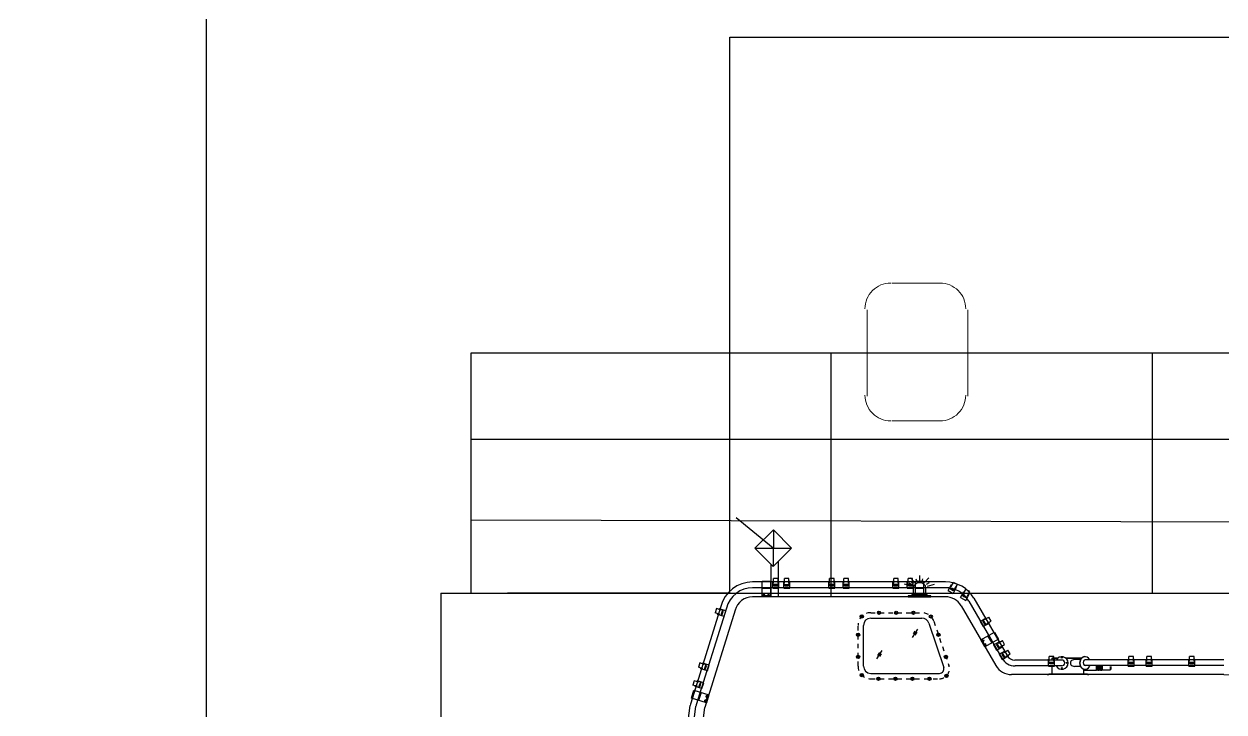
# Model space of a CAD drawing. Header units: millimetres. Extents: x -4 to 3776, y -4 to 4079.
# Drawn here: x 213.5 to 240.48, y 543.79 to 559.25 of the extents above; entities that cross this region are included whole.
import ezdxf
from ezdxf import colors
from ezdxf.entities.mleader import LeaderData, LeaderLine
from ezdxf.math import Vec2, Vec3

# ---------------------------------------------------------------- set-up
doc = ezdxf.new("R2010")
doc.units = ezdxf.units.MM
doc.linetypes.add('CENTER', pattern=[2, 1.25, -0.25, 0.25, -0.25])
for name, color, linetype in [('01-equipment', 3, 'Continuous'), ('03-input', 3, 'Continuous'), ('BK_kedu', 255, 'Continuous'), ('PDF_1', 7, 'Continuous')]:
    doc.layers.add(name, color=color, linetype=linetype)
doc.layers.add('Sheet$GRID', color=254, linetype='Continuous', true_color=0xbebebe)
doc.styles.get("Standard").update_dxf_attribs({"font": 'arial.ttf'})

# ---------------------------------------------------------------- blocks, each defined once
blk = doc.blocks.new('A$C4EFE2257')
at = {"layer": '03-input', "color": 0, "linetype": 'Continuous'}
for p, q in [((0, 38.7), (4, 38.7)), ((0, 0), (0, 38.7)), ((33, 19.5), (0, 19.5)), ((0, 17.6), (33, 17.6)), ((0, 15.6), (33, 15.6)), ((3.5, 27.1), (3.5, 38.7)), ((4, 27.1), (3.5, 27.1)), ((4, 27.1), (4, 53.6)), ((29, 53.6), (4, 53.6)), ((7.5, 17.6), (7.5, 19.5)), ((7.5, 13.6), (7.5, 15.6)), ((7.5, 13.6), (25.5, 13.6)), ((25.5, 17.6), (25.5, 19.5)), ((25.5, 13.6), (25.5, 15.6)), ((29, 27.1), (29, 53.6)), ((29, 38.7), (33, 38.7)), ((29.5, 27.1), (29, 27.1)), ((29.5, 27.1), (29.5, 38.7)), ((33, 0), (33, 38.7)), ((0, 0), (33, 0))]:
    blk.add_line(p, q, dxfattribs=at)
blk = doc.blocks.new('WINDOW-SIDE')
at = {"layer": '03-input', "color": 0, "linetype": 'Continuous'}
for p, q in [((-242.1, 167.1), (-245, 162.1)), ((-242.1, 157.1), (-245, 162.1)), ((-242.1, 167.1), (-236.3, 167.1)), ((-242.1, 157.1), (-236.3, 157.1)), ((-236.3, 167.1), (-233.4, 162.1)), ((-236.3, 157.1), (-233.4, 162.1)), ((-189.7, 152.5), (92.9, 152.5)), ((-147.1, 187.5), (-150, 182.5)), ((-147.1, 177.5), (-150, 182.5)), ((-147.1, 187.5), (-141.3, 187.5)), ((-147.1, 177.5), (-141.3, 177.5)), ((-141.3, 187.5), (-138.4, 182.5)), ((-141.3, 177.5), (-138.4, 182.5)), ((-52.1, 187.5), (-55, 182.5)), ((-52.1, 177.5), (-55, 182.5)), ((-52.1, 187.5), (-46.3, 187.5)), ((-52.1, 177.5), (-46.3, 177.5)), ((-46.3, 187.5), (-43.4, 182.5)), ((-46.3, 177.5), (-43.4, 182.5)), ((42.9, 187.5), (40, 182.5)), ((42.9, 177.5), (40, 182.5)), ((42.9, 187.5), (48.7, 187.5)), ((42.9, 177.5), (48.7, 177.5)), ((48.7, 187.5), (51.6, 182.5)), ((48.7, 177.5), (51.6, 182.5)), ((139.5, 166.5), (136.6, 161.5)), ((139.5, 156.5), (136.6, 161.5)), ((139.5, 166.5), (145.2, 166.5)), ((139.5, 156.5), (145.2, 156.5)), ((145.2, 166.5), (148.1, 161.5)), ((145.2, 156.5), (148.1, 161.5)), ((-229.7, -112.5), (-229.7, 112.5)), ((68.6, 91.7), (38.6, 45.5)), ((54.6, 81.1), (44.1, 65)), ((64.7, 74.6), (54.2, 58.4)), ((130.8, 125.3), (213.4, -119.5)), ((-262.6, 65.5), (-265.5, 60.5)), ((-262.6, 55.5), (-265.5, 60.5)), ((-262.6, 65.5), (-256.8, 65.5)), ((-262.6, 55.5), (-256.8, 55.5)), ((-256.8, 65.5), (-253.9, 60.5)), ((-256.8, 55.5), (-253.9, 60.5)), ((181.4, 65.5), (178.5, 60.5)), ((181.4, 55.5), (178.5, 60.5)), ((181.4, 65.5), (187.2, 65.5)), ((181.4, 55.5), (187.2, 55.5)), ((187.2, 65.5), (190.1, 60.5)), ((187.2, 55.5), (190.1, 60.5)), ((-262.6, -56.5), (-265.5, -61.5)), ((-262.6, -66.5), (-265.5, -61.5)), ((-262.6, -56.5), (-256.8, -56.5)), ((-256.8, -56.5), (-253.9, -61.5)), ((-256.8, -66.5), (-253.9, -61.5)), ((-127.7, -26.9), (-157.7, -73.2)), ((-141.7, -37.5), (-152.2, -53.7)), ((-131.7, -44), (-142.1, -60.2)), ((222.6, -56.5), (219.7, -61.5)), ((222.6, -66.5), (219.7, -61.5)), ((222.6, -56.5), (228.4, -56.5)), ((228.4, -56.5), (231.3, -61.5)), ((228.4, -66.5), (231.3, -61.5)), ((-262.6, -66.5), (-256.8, -66.5)), ((222.6, -66.5), (228.4, -66.5)), ((-242.1, -157), (-245, -162)), ((-242.1, -167), (-245, -162)), ((-242.1, -157), (-236.3, -157)), ((-242.1, -167), (-236.3, -167)), ((-236.3, -157), (-233.4, -162)), ((-236.3, -167), (-233.4, -162)), ((-189.7, -152.5), (189.7, -152.5)), ((-150.3, -177.5), (-153.2, -182.5)), ((-150.3, -187.5), (-153.2, -182.5)), ((-150.3, -177.5), (-144.5, -177.5)), ((-150.3, -187.5), (-144.5, -187.5)), ((-144.5, -177.5), (-141.6, -182.5)), ((-144.5, -187.5), (-141.6, -182.5)), ((-56.3, -177.5), (-59.2, -182.5)), ((-56.3, -187.5), (-59.2, -182.5)), ((-56.3, -177.5), (-50.5, -177.5)), ((-56.3, -187.5), (-50.5, -187.5)), ((-50.5, -177.5), (-47.6, -182.5)), ((-50.5, -187.5), (-47.6, -182.5)), ((37.7, -177.5), (34.8, -182.5)), ((37.7, -187.5), (34.8, -182.5)), ((37.7, -177.5), (43.5, -177.5)), ((37.7, -187.5), (43.5, -187.5)), ((43.5, -177.5), (46.4, -182.5)), ((43.5, -187.5), (46.4, -182.5)), ((131.7, -177.5), (128.8, -182.5)), ((131.7, -187.5), (128.8, -182.5)), ((131.7, -177.5), (137.5, -177.5)), ((131.7, -187.5), (137.5, -187.5)), ((137.5, -177.5), (140.4, -182.5)), ((137.5, -187.5), (140.4, -182.5)), ((225.7, -161.4), (222.8, -166.4)), ((225.7, -171.4), (222.8, -166.4)), ((225.7, -161.4), (231.5, -161.4)), ((225.7, -171.4), (231.5, -171.4)), ((231.5, -161.4), (234.4, -166.4)), ((231.5, -171.4), (234.4, -166.4))]:
    blk.add_line(p, q, dxfattribs=at)
at = {"layer": '03-input', "color": 0, "linetype": 'CENTER'}
for p, q in [((-189.7, 182.5), (92.9, 182.5)), ((159.2, 134.9), (241.8, -109.9)), ((-259.7, -112.5), (-259.7, 112.5)), ((-189.7, -182.5), (189.7, -182.5))]:
    blk.add_line(p, q, dxfattribs=at)
at = {"layer": '03-input', "color": 0, "linetype": 'Continuous'}
for centre in [(-239.2, 162.1), (-144.2, 182.5), (-49.2, 182.5), (45.8, 182.5), (142.3, 161.5), (-259.7, 60.5), (184.3, 60.5), (-259.7, -61.5), (225.5, -61.5), (-239.2, -162), (-147.4, -182.5), (-53.4, -182.5), (40.6, -182.5), (134.6, -182.5), (228.6, -166.4)]:
    blk.add_circle(centre, 9, dxfattribs=at)
at = {"layer": '03-input', "color": 0, "linetype": 'CENTER'}
for centre, radius, start, end in [((-189.7, 112.5), 70, 90, 180), ((92.9, 112.5), 70, 18.65789, 90), ((-189.7, -112.5), 70, 180, 270), ((189.7, -127.5), 55, 270, 18.65789)]:
    blk.add_arc(centre, radius, start, end, dxfattribs=at)
at = {"layer": '03-input', "color": 0, "linetype": 'Continuous'}
for centre, radius, start, end in [((-189.7, 112.5), 40, 90, 180), ((92.9, 112.5), 40, 18.65789, 90), ((-189.7, -112.5), 40, 180, 270), ((189.7, -127.5), 25, 270, 18.65789)]:
    blk.add_arc(centre, radius, start, end, dxfattribs=at)
blk = doc.blocks.new('PROFILPR')
at = {"layer": '03-input', "color": 0, "linetype": 'Continuous'}
for p, q in [((-22.5, 87), (22.5, 87)), ((-22.5, 0), (-22.5, 87)), ((22.5, 87), (22.5, 0)), ((22.5, 45), (-22.5, 45)), ((22.5, 5), (-22.5, 5)), ((22.5, 0), (-22.5, 0)), ((-17.6, 10), (-17.6, 5)), ((-8.9, 10), (-17.6, 10)), ((-17.6, 5), (-8.9, 5)), ((-15.7, 5), (-15.7, 12)), ((-15.7, 12), (-10.7, 12)), ((-15.7, 9), (-15.7, 7.5)), ((-15.7, 6), (-15.7, 7.5)), ((-10.7, 5), (-15.7, 5)), ((-10.8, 7.5), (-10.8, 9)), ((-10.8, 7.5), (-10.8, 6)), ((-10.7, 5), (-10.7, 12)), ((-8.9, 5), (-8.9, 10)), ((7.5, 10), (7.5, 5)), ((16.2, 10), (7.5, 10)), ((7.5, 5), (16.2, 5)), ((9.4, 5), (9.4, 12)), ((9.4, 12), (14.4, 12)), ((9.4, 9), (9.4, 7.5)), ((9.4, 6), (9.4, 7.5)), ((14.4, 5), (9.4, 5)), ((14.3, 7.5), (14.3, 9)), ((14.3, 7.5), (14.3, 6)), ((14.4, 5), (14.4, 12)), ((16.2, 5), (16.2, 10))]:
    blk.add_line(p, q, dxfattribs=at)
for points in [[(-17.6, 10, -0.053714), (-16.8, 9.9, -0.06756), (-16.2, 9.7, -0.105274), (-15.8, 9.3, -0.168253), (-15.7, 9, -0.168253)], [(-17.6, 5, 0.053714), (-16.8, 5.1, 0.06756), (-16.2, 5.3, 0.105274), (-15.8, 5.7, 0.168253), (-15.7, 6, 0.168253)], [(-10.8, 9, 0.200825), (-10.9, 9.3, 0.097941), (-11.5, 9.7, 0.055066), (-12.2, 9.9, 0.041895), (-13.2, 10, 0.041895), (-14.2, 9.9, 0.055066), (-14.9, 9.7, 0.097941), (-15.5, 9.3, 0.200825), (-15.7, 9, 0.200825)], [(-10.8, 6, -0.200825), (-10.9, 5.7, -0.097941), (-11.5, 5.3, -0.055066), (-12.2, 5.1, -0.041895), (-13.2, 5, -0.041895), (-14.2, 5.1, -0.055066), (-14.9, 5.3, -0.097941), (-15.5, 5.7, -0.200825), (-15.7, 6, -0.200825)], [(-8.9, 10, 0.053714), (-9.6, 9.9, 0.06756), (-10.2, 9.7, 0.105274), (-10.6, 9.3, 0.168253), (-10.8, 9, 0.168253)], [(-8.9, 5, -0.053714), (-9.6, 5.1, -0.06756), (-10.2, 5.3, -0.105274), (-10.6, 5.7, -0.168253), (-10.8, 6, -0.168253)], [(7.5, 10, -0.053714), (8.3, 9.9, -0.06756), (8.9, 9.7, -0.105274), (9.3, 9.3, -0.168253), (9.4, 9, -0.168253)], [(7.5, 5, 0.053714), (8.3, 5.1, 0.06756), (8.9, 5.3, 0.105274), (9.3, 5.7, 0.168253), (9.4, 6, 0.168253)], [(14.3, 9, 0.200825), (14.2, 9.3, 0.097941), (13.6, 9.7, 0.055066), (12.9, 9.9, 0.041895), (11.9, 10, 0.041895), (10.9, 9.9, 0.055066), (10.2, 9.7, 0.097941), (9.6, 9.3, 0.200825), (9.4, 9, 0.200825)], [(14.3, 6, -0.200825), (14.2, 5.7, -0.097941), (13.6, 5.3, -0.055066), (12.9, 5.1, -0.041895), (11.9, 5, -0.041895), (10.9, 5.1, -0.055066), (10.2, 5.3, -0.097941), (9.6, 5.7, -0.200825), (9.4, 6, -0.200825)], [(16.2, 10, 0.053714), (15.5, 9.9, 0.06756), (14.9, 9.7, 0.105274), (14.5, 9.3, 0.168253), (14.3, 9, 0.168253)], [(16.2, 5, -0.053714), (15.5, 5.1, -0.06756), (14.9, 5.3, -0.105274), (14.5, 5.7, -0.168253), (14.3, 6, -0.168253)]]:
    blk.add_lwpolyline(points, format="xyb", dxfattribs=at)
blk = doc.blocks.new('A$C09D5178D')
at = {"layer": '03-input', "color": 0, "linetype": 'ByBlock'}
for p, q in [((37.5, 58), (0, 69.9)), ((41.5, 64.7), (24.5, 74.9)), ((56, 78.6), (33.5, 105.1)), ((48.3, 73), (33.7, 82.3)), ((69.5, 83.9), (63.3, 97.3)), ((84, 85.5), (84, 117.6)), ((96.3, 83.9), (101, 98.7)), ((109.6, 78.7), (134, 104.1)), ((120.8, 69.4), (137.8, 79.4)), ((127.2, 58), (164.7, 69.9))]:
    blk.add_line(p, q, dxfattribs=at)
at = {"layer": '03-input', "color": 0, "linetype": 'Continuous'}
for p, q in [((144.3, 5.6), (20.5, 5.6)), ((20.5, 5.6), (20.5, 0)), ((124.3, 17.6), (40.5, 17.6)), ((40.5, 17.6), (40.5, 11.9)), ((40.5, 11.9), (124.3, 11.9)), ((40.5, 11.9), (124.3, 11.9)), ((40.5, 11.9), (40.5, 11.9)), ((48.2, 49), (48.2, 17.6)), ((48.2, 11.9), (117.5, 11.9)), ((58.2, 11.9), (58.2, 5.6)), ((107.5, 11.9), (107.5, 5.6)), ((117.5, 17.6), (117.5, 49)), ((124.3, 11.9), (124.3, 17.6)), ((144.3, 0), (144.3, 5.6)), ((20.5, 0), (144.3, 0)), ((20.5, 0), (144.3, 0)), ((20.5, 0), (20.5, 0)), ((48.2, 0), (117.5, 0))]:
    blk.add_line(p, q, dxfattribs=at)
blk.add_ellipse((82.9, 49), major_axis=(-34.7, 0), ratio=0.797095, start_param=3.141593, end_param=6.283185, dxfattribs=at)
blk = doc.blocks.new('救生艇侧视')
at = {"layer": '03-input', "color": 0, "linetype": 'Continuous'}
for p, q in [((-2090.6, 3316.1), (-2295.5, 3484.1)), ((-1139.5, 3129.9), (-2204.5, 3129.9)), ((-1139.5, 3097.9), (-2204.5, 3097.9)), ((-2380.7, 2993.4), (-2546.5, 2460.4)), ((-2349.7, 2985.4), (-2515.9, 2450.9)), ((-1139.5, 3047.9), (-2204.5, 3047.9)), ((-1053.1, 2998.1), (-860.9, 2667.6)), ((-1009.8, 3023.3), (-827.1, 2708.2)), ((-982.2, 3039.3), (-798.5, 2722.7)), ((-2301.3, 2972.9), (-2468.2, 2436.1)), ((-496.2, 2697.9), (-755.3, 2697.9)), ((-496.2, 2665.9), (-753.5, 2665.9)), ((400, 2667.9), (-367, 2667.9)), ((400, 2699.9), (-366.8, 2699.9)), ((400, 2617.9), (-774.4, 2617.9)), ((-2642.3, 1736.2), (-2549.5, 2446.7)), ((-2610.6, 1732), (-2517.8, 2442.5)), ((-2593.3, 1479), (-2468.2, 2436.1))]:
    blk.add_line(p, q, dxfattribs=at)
at = {"layer": '03-input', "color": 0, "linetype": 'ByBlock'}
for p, q in [((-2090, 3417.8), (-2091.2, 3214.5)), ((-2192.3, 3315.5), (-1988.9, 3316.7)), ((-2101.8, 3047.9), (-2101.8, 3225.1)), ((-2063.5, 3242.2), (-2063.5, 3047.9))]:
    blk.add_line(p, q, dxfattribs=at)
at = {"layer": '03-input', "color": 0, "linetype": 'Continuous', "ltscale": 30}
for p, q in [((-548.7, 2710.9), (-515.7, 2710.9)), ((-548.7, 2710.9), (-548.7, 2707.9)), ((-548.7, 2697.9), (-548.7, 2707.9)), ((-548.7, 2707.9), (-519.6, 2707.9)), ((-519.6, 2707.9), (-548.7, 2707.9)), ((-548.7, 2620.9), (-548.7, 2665.9)), ((-476.6, 2710.9), (-385.1, 2710.9)), ((-472.7, 2707.9), (-388.3, 2707.9)), ((-388.3, 2707.9), (-472.7, 2707.9)), ((-393.3, 2700.9), (-426.2, 2700.9)), ((-393.3, 2662.9), (-426.2, 2662.9)), ((-368.7, 2716.9), (-367.1, 2716.9)), ((-303.7, 2641.9), (-303.7, 2664)), ((-296.7, 2641.9), (-296.7, 2663.8)), ((-289.7, 2641.9), (-289.7, 2663.7)), ((-282.7, 2641.9), (-282.7, 2663.6)), ((-275.7, 2641.9), (-275.7, 2663.5)), ((-273.7, 2663.5), (-273.7, 2643.9)), ((-227.7, 2644.9), (-227.7, 2662.8)), ((-225.7, 2662.8), (-225.7, 2649.7)), ((-576.2, 2617.9), (-576.2, 2620.9)), ((-576.2, 2620.9), (-568.2, 2620.9)), ((-576.2, 2617.9), (-568.2, 2617.9)), ((-354.2, 2620.9), (-568.2, 2620.9)), ((-354.2, 2617.9), (-568.2, 2617.9)), ((-373.7, 2620.9), (-373.7, 2645.4)), ((-373.7, 2641.9), (-303.7, 2641.9)), ((-368.7, 2646.9), (-367.1, 2646.9)), ((-354.2, 2620.9), (-346.2, 2620.9)), ((-354.2, 2617.9), (-346.2, 2617.9)), ((-346.2, 2617.9), (-346.2, 2620.9)), ((-296.7, 2642.9), (-303.7, 2641.9)), ((-296.7, 2641.9), (-289.7, 2641.9)), ((-282.7, 2642.9), (-289.7, 2641.9)), ((-282.7, 2641.9), (-275.7, 2641.9)), ((-273.7, 2643.9), (-275.7, 2641.9)), ((-273.7, 2644.9), (-227.7, 2644.9)), ((-225.7, 2646.9), (-227.7, 2644.9)), ((-225.7, 2649.7), (-225.7, 2646.9))]:
    blk.add_line(p, q, dxfattribs=at)
at = {"layer": '03-input', "color": 0, "linetype": 'ByBlock'}
blk.add_lwpolyline([(-2192.3, 3315.5), (-2090, 3417.8), (-1988.9, 3316.7), (-2091.2, 3214.5)], close=True, dxfattribs=at)
at = {"layer": '03-input', "color": 0, "linetype": 'Continuous'}
blk.add_lwpolyline([(400, 2617.9), (530.6, 2616.6)], dxfattribs=at)
at = {"layer": '03-input', "color": 0, "linetype": 'Continuous', "ltscale": 30}
for centre in [(-496.2, 2711.7), (-496.2, 2653.7), (-467.2, 2682.7)]:
    blk.add_circle(centre, 3.25, dxfattribs=at)
at = {"layer": '03-input', "color": 0, "linetype": 'Continuous'}
for centre, radius, start, end in [((-2204.5, 2947.9), 182, 90, 165.52493), ((-1139.5, 2947.9), 182, 30.17352, 90), ((-2204.5, 2947.9), 150, 90, 165.52493), ((-1139.5, 2947.9), 150, 30.17352, 90), ((-2204.5, 2947.9), 100, 90, 165.52493), ((-1139.5, 2947.9), 100, 30.17352, 90), ((-755.3, 2747.9), 50, 210.17352, 270), ((-774.4, 2717.9), 100, 210.17352, 270), ((-753.5, 2750.9), 85, 210.12025, 270), ((-496.2, 2681.9), 16, 270, 90), ((-2468.2, 2436.1), 82, 162.73441, 172.55397), ((-2468.2, 2436.1), 50, 162.73441, 172.55397)]:
    blk.add_arc(centre, radius, start, end, dxfattribs=at)
at = {"layer": '03-input', "color": 0, "linetype": 'Continuous', "ltscale": 30}
blk.add_arc((-496.2, 2681.9), 35, 207.20367, 152.79789, dxfattribs=at)
for centre, major_axis, start_param, end_param in [((-367.1, 2681.9), (0, 35), 5.252549, 10.476973), ((-426.2, 2681.9), (-22.7, 0), 4.712389, 7.853982), ((-368.7, 2681.9), (0, 35), 0, 3.141593)]:
    blk.add_ellipse(centre, major_axis=major_axis, ratio=0.835417, start_param=start_param, end_param=end_param, dxfattribs=at)
at = {"layer": '03-input', "color": 0, "linetype": 'Continuous'}
blk.add_ellipse((-366.9, 2683.9), major_axis=(0.3, 16), ratio=0.652751, start_param=0.009479, end_param=3.165162, dxfattribs=at)
for name, p in [('PROFILPR', (-2128.5, 3047.9)), ('A$C4EFE2257', (-2092.7, 3095.2)), ('A$C4EFE2257', (-2032.8, 3094.4)), ('A$C4EFE2257', (-1783.9, 3095.3)), ('A$C4EFE2257', (-1704.4, 3095.3)), ('A$C4EFE2257', (-1429.2, 3095.3)), ('A$C09D5178D', (-1364.8, 3047.9)), ('A$C4EFE2257', (-1349.8, 3095.3)), ('PROFILPR', (-1282.4, 3047.9)), ('PROFILPR', (-1282.4, 3047.9)), ('WINDOW-SIDE', (-1362.2, 2777.2)), ('A$C4EFE2257', (-569.5, 2664.8)), ('A$C4EFE2257', (-129.7, 2664.8)), ('A$C4EFE2257', (-29.6, 2664.8)), ('A$C4EFE2257', (205.7, 2664.8))]:
    blk.add_blockref(name, p, dxfattribs=at)
for name, p, rotation in [('A$C4EFE2257', (-1124.9, 3082.6), 330.7052987390853), ('A$C4EFE2257', (-1055.6, 3043.8), 330.7052987390853), ('A$C4EFE2257', (-2361.6, 2938.4), 72.6326594290708), ('A$C4EFE2257', (-948.1, 2911.4), 300.1735200342708), ('PROFILPR', (-932, 2789.8), 300.1735200342708), ('A$C4EFE2257', (-872.9, 2782), 300.1735200342708), ('A$C4EFE2257', (-842.7, 2730.1), 300.1735200342708), ('A$C4EFE2257', (-2454.4, 2638.7), 72.73441004796875), ('A$C4EFE2257', (-2484.6, 2540.2), 72.73441004796875), ('PROFILPR', (-2453.4, 2483.6), 72.73441004796875)]:
    blk.add_blockref(name, p, dxfattribs=dict(at, rotation=rotation))

msp = doc.modelspace()

# ---------------------------------------------------------------- linework, layer by layer
at = {"color": 4, "lineweight": 25}
for p, q in [((229.372, 546.46), (229.372, 558.96)), ((229.372, 558.96), (244.372, 558.96)), ((223.552, 546.46), (223.552, 551.858)), ((223.552, 551.858), (308.372, 551.858)), ((231.645, 551.858), (231.645, 546.377)), ((238.868, 551.858), (238.868, 546.46)), ((223.552, 549.92), (308.372, 549.92)), ((223.552, 548.105), (308.372, 547.91)), ((222.872, 546.46), (222.872, 533.96)), ((222.872, 546.46), (229.372, 546.46)), ((229.372, 546.46), (224.372, 546.46)), ((229.372, 546.46), (308.372, 546.46)), ((229.372, 546.46), (244.372, 546.46))]:
    msp.add_line(p, q, dxfattribs=at)
at = {"layer": 'PDF_1', "lineweight": 0}
for points in [[(234.122, 553.429), (233.013, 553.429)], [(232.458, 552.829), (232.458, 550.887)], [(234.723, 550.887), (234.723, 552.829)], [(233.013, 550.332), (234.122, 550.332)]]:
    msp.add_lwpolyline(points, dxfattribs=at)
for centre, start, end in [((232.989, 552.852), 89.9998, 180.0002), ((234.099, 552.852), 359.9998, 90.0002), ((232.989, 550.91), 179.9998, 270.0002), ((234.099, 550.91), 269.9998, 0.0002)]:
    msp.add_arc(centre, 0.578, start, end, dxfattribs=at)
at = {"layer": 'Sheet$GRID'}
msp.add_lwpolyline([(217.595, 608.276), (217.595, 0.013)], dxfattribs=at)

# ---------------------------------------------------------------- block references
at = {"layer": '01-equipment', "linetype": 'Continuous', "xscale": 0.00406911675591271, "yscale": 0.00406911675591271, "zscale": 0.00406911675591271}
msp.add_blockref('救生艇侧视', (238.855, 533.975), dxfattribs=at)

# ---------------------------------------------------------------- leaders
at = {"layer": 'BK_kedu'}
ml = msp.add_multileader_mtext('Standard', dxfattribs=at)
ml.set_content('', color=256)
ml.set_leader_properties()
ml.build(insert=Vec2(0, 0))
ml.multileader.update_dxf_attribs({"text_right_attachment_type": 6, "dogleg_length": 0.36, "arrow_head_size": 0.18})
ctx = ml.context
ctx.base_point, ctx.char_height, ctx.arrow_head_size, ctx.landing_gap_size, ctx.plane_origin = Vec3(3775.999, 4079.328), 0.18, 0.18, 0.09, Vec3(3774.639, 4079.328)
ctx.right_attachment = 6
notes = []
notes.append((ctx, [(0, (0, 0, 0), (0, 0), (1, 0), 1, [])]))
ctx.mtext.insert, ctx.mtext.flow_direction = Vec3(3776.089, 4079.418), 5
for ctx, leaders in notes:
    for number, flags, end, landing, length, lines in leaders:
        leader = LeaderData()
        leader.index, (leader.has_last_leader_line, leader.has_dogleg_vector, leader.attachment_direction) = number, flags
        leader.last_leader_point, leader.dogleg_vector, leader.dogleg_length = Vec3(end), Vec3(landing), length
        for number, points, colour, breaks in lines:
            line = LeaderLine()
            line.index, line.vertices, line.color, line.breaks = number, Vec3.list(points), colors.encode_raw_color(colour), breaks
            leader.lines.append(line)
        ctx.leaders.append(leader)

doc.saveas('drawing.dxf')
